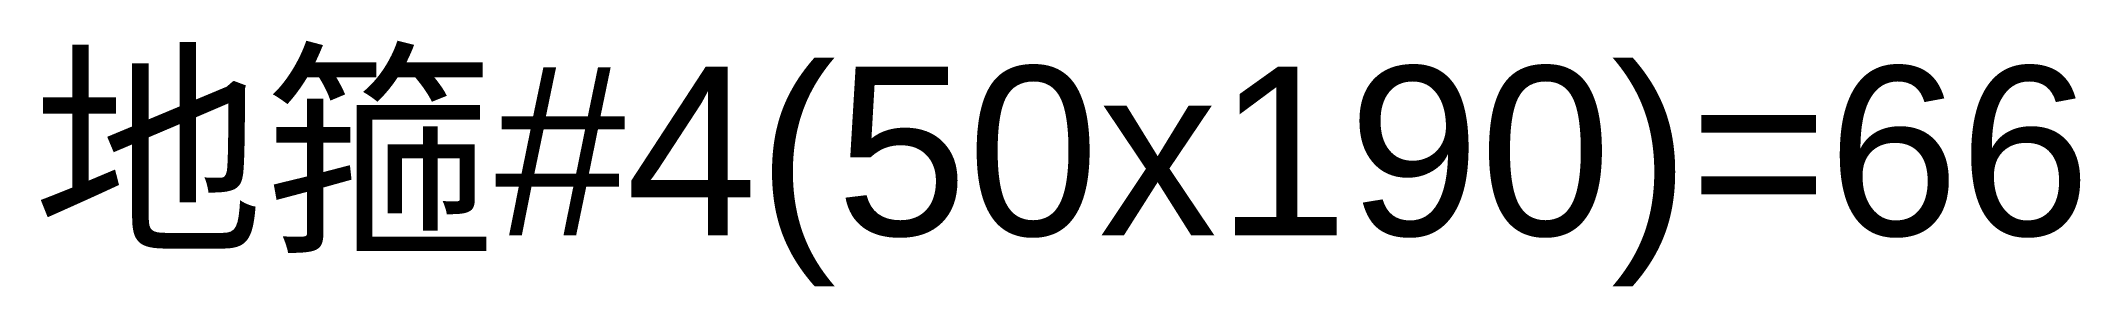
# Model space of a CAD drawing. Header units: millimetres. Extents: x 156 to 578, y 163 to 213.
import ezdxf

# ---------------------------------------------------------------- set-up
doc = ezdxf.new("R2010")
doc.units = ezdxf.units.MM
doc.styles.get("Standard").update_dxf_attribs({"font": 'arial.ttf'})

msp = doc.modelspace()

# ---------------------------------------------------------------- texts
msp.add_text('地箍#4(50x190)=66', height=35).set_placement((154.46, 173.08))

doc.saveas('drawing.dxf')
